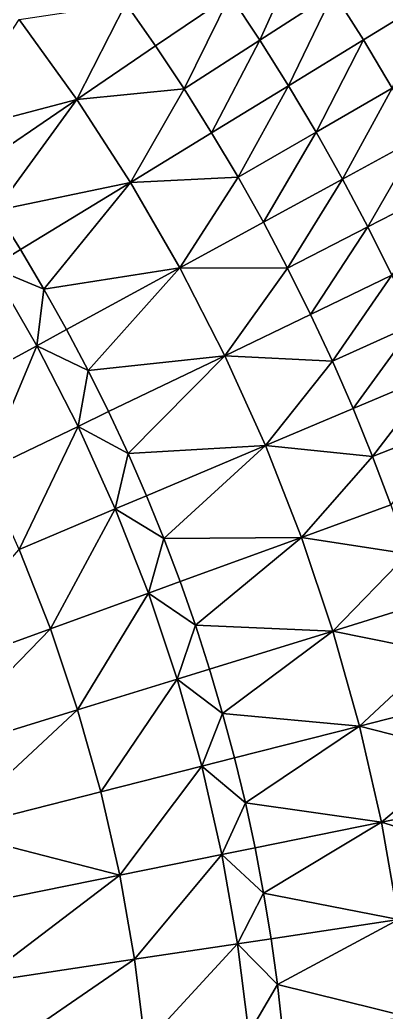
# Model space of a CAD drawing. Header units: millimetres. Extents: x -3250 to 5350, y -3250 to 3250.
# Drawn here: x 1407 to 1734, y 180 to 1065 of the extents above; entities that cross this region are included whole.
import ezdxf

# ---------------------------------------------------------------- set-up
doc = ezdxf.new("R2010")
doc.units = ezdxf.units.MM
doc.header["$MEASUREMENT"] = 0
doc.layers.add('MESH_3D', color=2, linetype='CONTINUOUS')

msp = doc.modelspace()

# ---------------------------------------------------------------- linework, layer by layer
at = {"layer": 'MESH_3D'}
for points in [[(2150.48, 2436.79, 32500), (-3128.53, 880.23, 32500), (-2326.57, -2269.27, 32500)], [(2150.48, 2436.79, 32500), (-2269.27, 2326.57, 32500), (-3128.53, 880.23, 32500)], [(2150.48, 2436.79, 32500), (-2326.57, -2269.27, 32500), (3105.61, 957.95, 32500)], [(1659.56, 1131.47, -744.25), (1621.57, 1047.32, -794.3), (1594.95, 1087.42, -794.3)], [(1659.56, 1131.47, -744.25), (1687.25, 1089.74, -744.25), (1621.57, 1047.32, -794.3)], [(1687.25, 1089.74, -744.25), (1647.17, 1006.57, -794.3), (1621.57, 1047.32, -794.3)], [(1687.25, 1089.74, -744.25), (1713.9, 1047.34, -744.25), (1647.17, 1006.57, -794.3)], [(1769.19, 1081.13, -698.41), (1713.9, 1047.34, -744.25), (1687.25, 1089.74, -744.25)], [(1407, 1065.76, -885.22), (1502.09, 1079.93, -840.76), (1458.38, 994.31, -885.22)], [(1458.38, 994.31, -885.22), (1502.09, 1079.93, -840.76), (1528.54, 1042.14, -840.76)], [(1594.95, 1087.42, -794.3), (1528.54, 1042.14, -840.76), (1502.09, 1079.93, -840.76)], [(1594.95, 1087.42, -794.3), (1554.05, 1003.71, -840.76), (1528.54, 1042.14, -840.76)], [(1594.95, 1087.42, -794.3), (1621.57, 1047.32, -794.3), (1554.05, 1003.71, -840.76)], [(1769.19, 1081.13, -698.41), (1739.47, 1004.29, -744.25), (1713.9, 1047.34, -744.25)], [(1407, 1065.76, -885.22), (1458.38, 994.31, -885.22), (1339.7, 963.18, -939.08)], [(1621.57, 1047.32, -794.3), (1578.59, 964.66, -840.76), (1554.05, 1003.71, -840.76)], [(1621.57, 1047.32, -794.3), (1647.17, 1006.57, -794.3), (1578.59, 964.66, -840.76)], [(1713.9, 1047.34, -744.25), (1671.76, 965.19, -794.3), (1647.17, 1006.57, -794.3)], [(1713.9, 1047.34, -744.25), (1739.47, 1004.29, -744.25), (1671.76, 965.19, -794.3)], [(1458.38, 994.31, -885.22), (1528.54, 1042.14, -840.76), (1554.05, 1003.71, -840.76)], [(1458.38, 994.31, -885.22), (1554.05, 1003.71, -840.76), (1506.13, 920.38, -885.22)], [(1506.13, 920.38, -885.22), (1554.05, 1003.71, -840.76), (1578.59, 964.66, -840.76)], [(1647.17, 1006.57, -794.3), (1602.15, 925, -840.76), (1578.59, 964.66, -840.76)], [(1647.17, 1006.57, -794.3), (1671.76, 965.19, -794.3), (1602.15, 925, -840.76)], [(1739.47, 1004.29, -744.25), (1695.3, 923.21, -794.3), (1671.76, 965.19, -794.3)], [(1739.47, 1004.29, -744.25), (1763.97, 960.61, -744.25), (1695.3, 923.21, -794.3)], [(1458.38, 994.31, -885.22), (1363.29, 929.48, -939.08), (1339.7, 963.18, -939.08)], [(1458.38, 994.31, -885.22), (1386.04, 895.2, -939.08), (1363.29, 929.48, -939.08)], [(1458.38, 994.31, -885.22), (1506.13, 920.38, -885.22), (1386.04, 895.2, -939.08)], [(1506.13, 920.38, -885.22), (1578.59, 964.66, -840.76), (1602.15, 925, -840.76)], [(1671.76, 965.19, -794.3), (1624.71, 884.77, -840.76), (1602.15, 925, -840.76)], [(1671.76, 965.19, -794.3), (1695.3, 923.21, -794.3), (1624.71, 884.77, -840.76)], [(3105.61, 957.95, 32500), (-2326.57, -2269.27, 32500), (-1962.36, -2590.68, 32500)], [(3105.61, 957.95, 32500), (-1962.36, -2590.68, 32500), (-1625, -2814.58, 32500)], [(3105.61, 957.95, 32500), (-1625, -2814.58, 32500), (-723.19, -3168.52, 32500)], [(3105.61, 957.95, 32500), (-723.19, -3168.52, 32500), (1410.12, -2928.15, 32500)], [(3105.61, 957.95, 32500), (1410.12, -2928.15, 32500), (2382.42, -2210.56, 32500)], [(1763.97, 960.61, -744.25), (1717.79, 880.66, -794.3), (1695.3, 923.21, -794.3)], [(1763.97, 960.61, -744.25), (1787.37, 916.33, -744.25), (1717.79, 880.66, -794.3)], [(1506.13, 920.38, -885.22), (1407.93, 860.37, -939.08), (1386.04, 895.2, -939.08)], [(1506.13, 920.38, -885.22), (1428.94, 825, -939.08), (1407.93, 860.37, -939.08)], [(1506.13, 920.38, -885.22), (1550.13, 844.16, -885.22), (1428.94, 825, -939.08)], [(1506.13, 920.38, -885.22), (1602.15, 925, -840.76), (1550.13, 844.16, -885.22)], [(1550.13, 844.16, -885.22), (1602.15, 925, -840.76), (1624.71, 884.77, -840.76)], [(1695.3, 923.21, -794.3), (1646.26, 843.99, -840.76), (1624.71, 884.77, -840.76)], [(1695.3, 923.21, -794.3), (1717.79, 880.66, -794.3), (1646.26, 843.99, -840.76)], [(1787.37, 916.33, -744.25), (1739.21, 837.56, -794.3), (1717.79, 880.66, -794.3)], [(1382.14, 844.61, -952.14), (1386.04, 895.2, -939.08), (1407.93, 860.37, -939.08)], [(1550.13, 844.16, -885.22), (1624.71, 884.77, -840.76), (1646.26, 843.99, -840.76)], [(1717.79, 880.66, -794.3), (1666.79, 802.68, -840.76), (1646.26, 843.99, -840.76)], [(1717.79, 880.66, -794.3), (1739.21, 837.56, -794.3), (1666.79, 802.68, -840.76)], [(1382.14, 844.61, -952.14), (1407.93, 860.37, -939.08), (1428.94, 825, -939.08)], [(1382.14, 844.61, -952.14), (1422.53, 774.67, -952.14), (1340.89, 730.21, -989.8)], [(1382.14, 844.61, -952.14), (1428.94, 825, -939.08), (1422.53, 774.67, -952.14)], [(1550.13, 844.16, -885.22), (1449.07, 789.12, -939.08), (1428.94, 825, -939.08)], [(1550.13, 844.16, -885.22), (1468.29, 752.75, -939.08), (1449.07, 789.12, -939.08)], [(1550.13, 844.16, -885.22), (1590.28, 765.84, -885.22), (1468.29, 752.75, -939.08)], [(1550.13, 844.16, -885.22), (1646.26, 843.99, -840.76), (1590.28, 765.84, -885.22)], [(1590.28, 765.84, -885.22), (1646.26, 843.99, -840.76), (1666.79, 802.68, -840.76)], [(1739.21, 837.56, -794.3), (1686.29, 760.88, -840.76), (1666.79, 802.68, -840.76)], [(1739.21, 837.56, -794.3), (1759.55, 793.94, -794.3), (1686.29, 760.88, -840.76)], [(1422.53, 774.67, -952.14), (1428.94, 825, -939.08), (1449.07, 789.12, -939.08)], [(1590.28, 765.84, -885.22), (1666.79, 802.68, -840.76), (1686.29, 760.88, -840.76)], [(1422.53, 774.67, -952.14), (1449.07, 789.12, -939.08), (1468.29, 752.75, -939.08)], [(1759.55, 793.94, -794.3), (1704.73, 718.6, -840.76), (1686.29, 760.88, -840.76)], [(1759.55, 793.94, -794.3), (1778.8, 749.83, -794.3), (1704.73, 718.6, -840.76)], [(1422.53, 774.67, -952.14), (1375.62, 662.46, -989.8), (1340.89, 730.21, -989.8)], [(1422.53, 774.67, -952.14), (1459.37, 702.8, -952.14), (1375.62, 662.46, -989.8)], [(1422.53, 774.67, -952.14), (1468.29, 752.75, -939.08), (1459.37, 702.8, -952.14)], [(1590.28, 765.84, -885.22), (1486.6, 715.91, -939.08), (1468.29, 752.75, -939.08)], [(1590.28, 765.84, -885.22), (1503.98, 678.62, -939.08), (1486.6, 715.91, -939.08)], [(1590.28, 765.84, -885.22), (1626.48, 685.62, -885.22), (1503.98, 678.62, -939.08)], [(1590.28, 765.84, -885.22), (1686.29, 760.88, -840.76), (1626.48, 685.62, -885.22)], [(1459.37, 702.8, -952.14), (1468.29, 752.75, -939.08), (1486.6, 715.91, -939.08)], [(1626.48, 685.62, -885.22), (1686.29, 760.88, -840.76), (1704.73, 718.6, -840.76)], [(1778.8, 749.83, -794.3), (1722.12, 675.88, -840.76), (1704.73, 718.6, -840.76)], [(1778.8, 749.83, -794.3), (1796.94, 705.25, -794.3), (1722.12, 675.88, -840.76)], [(1626.48, 685.62, -885.22), (1704.73, 718.6, -840.76), (1722.12, 675.88, -840.76)], [(1459.37, 702.8, -952.14), (1486.6, 715.91, -939.08), (1503.98, 678.62, -939.08)], [(1459.37, 702.8, -952.14), (1406.93, 593.07, -989.8), (1375.62, 662.46, -989.8)], [(1459.37, 702.8, -952.14), (1492.59, 629.18, -952.14), (1406.93, 593.07, -989.8)], [(1459.37, 702.8, -952.14), (1503.98, 678.62, -939.08), (1492.59, 629.18, -952.14)], [(1796.94, 705.25, -794.3), (1738.43, 632.74, -840.76), (1722.12, 675.88, -840.76)], [(1626.48, 685.62, -885.22), (1520.44, 640.92, -939.08), (1503.98, 678.62, -939.08)], [(1626.48, 685.62, -885.22), (1535.94, 602.81, -939.08), (1520.44, 640.92, -939.08)], [(1626.48, 685.62, -885.22), (1658.63, 603.69, -885.22), (1535.94, 602.81, -939.08)], [(1626.48, 685.62, -885.22), (1722.12, 675.88, -840.76), (1658.63, 603.69, -885.22)], [(1492.59, 629.18, -952.14), (1503.98, 678.62, -939.08), (1520.44, 640.92, -939.08)], [(1658.63, 603.69, -885.22), (1722.12, 675.88, -840.76), (1738.43, 632.74, -840.76)], [(1492.59, 629.18, -952.14), (1520.44, 640.92, -939.08), (1535.94, 602.81, -939.08)], [(1492.59, 629.18, -952.14), (1434.74, 522.2, -989.8), (1406.93, 593.07, -989.8)], [(1492.59, 629.18, -952.14), (1522.1, 554, -952.14), (1434.74, 522.2, -989.8)], [(1492.59, 629.18, -952.14), (1535.94, 602.81, -939.08), (1522.1, 554, -952.14)], [(1658.63, 603.69, -885.22), (1738.43, 632.74, -840.76), (1753.67, 589.2, -840.76)], [(1522.1, 554, -952.14), (1535.94, 602.81, -939.08), (1550.49, 564.33, -939.08)], [(1658.63, 603.69, -885.22), (1550.49, 564.33, -939.08), (1535.94, 602.81, -939.08)], [(1658.63, 603.69, -885.22), (1564.08, 525.5, -939.08), (1550.49, 564.33, -939.08)], [(1658.63, 603.69, -885.22), (1686.66, 520.27, -885.22), (1564.08, 525.5, -939.08)], [(1658.63, 603.69, -885.22), (1753.67, 589.2, -840.76), (1686.66, 520.27, -885.22)], [(1406.93, 593.07, -989.8), (1434.74, 522.2, -989.8), (1302.31, 474, -1040.35)], [(1686.66, 520.27, -885.22), (1753.67, 589.2, -840.76), (1767.81, 545.3, -840.76)], [(1522.1, 554, -952.14), (1550.49, 564.33, -939.08), (1564.08, 525.5, -939.08)], [(1522.1, 554, -952.14), (1458.99, 450.04, -989.8), (1434.74, 522.2, -989.8)], [(1522.1, 554, -952.14), (1547.82, 477.44, -952.14), (1458.99, 450.04, -989.8)], [(1522.1, 554, -952.14), (1564.08, 525.5, -939.08), (1547.82, 477.44, -952.14)], [(1686.66, 520.27, -885.22), (1767.81, 545.3, -840.76), (1780.85, 501.05, -840.76)], [(1434.74, 522.2, -989.8), (1324.32, 408.5, -1040.35), (1302.31, 474, -1040.35)], [(1434.74, 522.2, -989.8), (1458.99, 450.04, -989.8), (1324.32, 408.5, -1040.35)], [(1547.82, 477.44, -952.14), (1564.08, 525.5, -939.08), (1576.7, 486.35, -939.08)], [(1686.66, 520.27, -885.22), (1576.7, 486.35, -939.08), (1564.08, 525.5, -939.08)], [(1686.66, 520.27, -885.22), (1588.33, 446.89, -939.08), (1576.7, 486.35, -939.08)], [(1686.66, 520.27, -885.22), (1710.5, 435.55, -885.22), (1588.33, 446.89, -939.08)], [(1686.66, 520.27, -885.22), (1780.85, 501.05, -840.76), (1710.5, 435.55, -885.22)], [(1710.5, 435.55, -885.22), (1780.85, 501.05, -840.76), (1792.79, 456.5, -840.76)], [(1547.82, 477.44, -952.14), (1576.7, 486.35, -939.08), (1588.33, 446.89, -939.08)], [(1547.82, 477.44, -952.14), (1479.61, 376.75, -989.8), (1458.99, 450.04, -989.8)], [(1547.82, 477.44, -952.14), (1569.69, 399.69, -952.14), (1479.61, 376.75, -989.8)], [(1547.82, 477.44, -952.14), (1588.33, 446.89, -939.08), (1569.69, 399.69, -952.14)], [(1710.5, 435.55, -885.22), (1792.79, 456.5, -840.76), (1803.62, 411.66, -840.76)], [(1458.99, 450.04, -989.8), (1343.04, 341.98, -1040.35), (1324.32, 408.5, -1040.35)], [(1458.99, 450.04, -989.8), (1479.61, 376.75, -989.8), (1343.04, 341.98, -1040.35)], [(1569.69, 399.69, -952.14), (1588.33, 446.89, -939.08), (1598.98, 407.15, -939.08)], [(1710.5, 435.55, -885.22), (1598.98, 407.15, -939.08), (1588.33, 446.89, -939.08)], [(1710.5, 435.55, -885.22), (1608.63, 367.16, -939.08), (1598.98, 407.15, -939.08)], [(1710.5, 435.55, -885.22), (1730.08, 349.74, -885.22), (1608.63, 367.16, -939.08)], [(1710.5, 435.55, -885.22), (1803.62, 411.66, -840.76), (1730.08, 349.74, -885.22)], [(1569.69, 399.69, -952.14), (1598.98, 407.15, -939.08), (1608.63, 367.16, -939.08)], [(1730.08, 349.74, -885.22), (1803.62, 411.66, -840.76), (1813.32, 366.57, -840.76)], [(1569.69, 399.69, -952.14), (1496.55, 302.53, -989.8), (1479.61, 376.75, -989.8)], [(1569.69, 399.69, -952.14), (1587.66, 320.95, -952.14), (1496.55, 302.53, -989.8)], [(1569.69, 399.69, -952.14), (1608.63, 367.16, -939.08), (1587.66, 320.95, -952.14)], [(1479.61, 376.75, -989.8), (1496.55, 302.53, -989.8), (1343.04, 341.98, -1040.35)], [(1587.66, 320.95, -952.14), (1608.63, 367.16, -939.08), (1617.28, 326.94, -939.08)], [(1730.08, 349.74, -885.22), (1617.28, 326.94, -939.08), (1608.63, 367.16, -939.08)], [(1730.08, 349.74, -885.22), (1813.32, 366.57, -840.76), (1821.89, 321.25, -840.76)], [(1730.08, 349.74, -885.22), (1624.93, 286.52, -939.08), (1617.28, 326.94, -939.08)], [(1730.08, 349.74, -885.22), (1745.37, 263.07, -885.22), (1624.93, 286.52, -939.08)], [(1730.08, 349.74, -885.22), (1821.89, 321.25, -840.76), (1745.37, 263.07, -885.22)], [(1496.55, 302.53, -989.8), (1358.41, 274.61, -1040.35), (1343.04, 341.98, -1040.35)], [(1587.66, 320.95, -952.14), (1509.77, 227.56, -989.8), (1496.55, 302.53, -989.8)], [(1587.66, 320.95, -952.14), (1601.69, 241.42, -952.14), (1509.77, 227.56, -989.8)], [(1587.66, 320.95, -952.14), (1617.28, 326.94, -939.08), (1624.93, 286.52, -939.08)], [(1587.66, 320.95, -952.14), (1624.93, 286.52, -939.08), (1601.69, 241.42, -952.14)], [(1496.55, 302.53, -989.8), (1370.41, 206.56, -1040.35), (1358.41, 274.61, -1040.35)], [(1496.55, 302.53, -989.8), (1509.77, 227.56, -989.8), (1370.41, 206.56, -1040.35)], [(1601.69, 241.42, -952.14), (1624.93, 286.52, -939.08), (1631.57, 245.92, -939.08)], [(1745.37, 263.07, -885.22), (1631.57, 245.92, -939.08), (1624.93, 286.52, -939.08)], [(1745.37, 263.07, -885.22), (1637.19, 205.17, -939.08), (1631.57, 245.92, -939.08)], [(1745.37, 263.07, -885.22), (1756.31, 175.75, -885.22), (1637.19, 205.17, -939.08)], [(1601.69, 241.42, -952.14), (1519.23, 152.02, -989.8), (1509.77, 227.56, -989.8)], [(1601.69, 241.42, -952.14), (1611.73, 161.28, -952.14), (1519.23, 152.02, -989.8)], [(1601.69, 241.42, -952.14), (1631.57, 245.92, -939.08), (1637.19, 205.17, -939.08)], [(1601.69, 241.42, -952.14), (1637.19, 205.17, -939.08), (1611.73, 161.28, -952.14)], [(1509.77, 227.56, -989.8), (1379.01, 137.99, -1040.35), (1370.41, 206.56, -1040.35)], [(1509.77, 227.56, -989.8), (1519.23, 152.02, -989.8), (1379.01, 137.99, -1040.35)], [(1611.73, 161.28, -952.14), (1637.19, 205.17, -939.08), (1641.8, 164.29, -939.08)], [(1756.31, 175.75, -885.22), (1641.8, 164.29, -939.08), (1637.19, 205.17, -939.08)]]:
    msp.add_3dface(points, dxfattribs=at)

doc.saveas('drawing.dxf')
